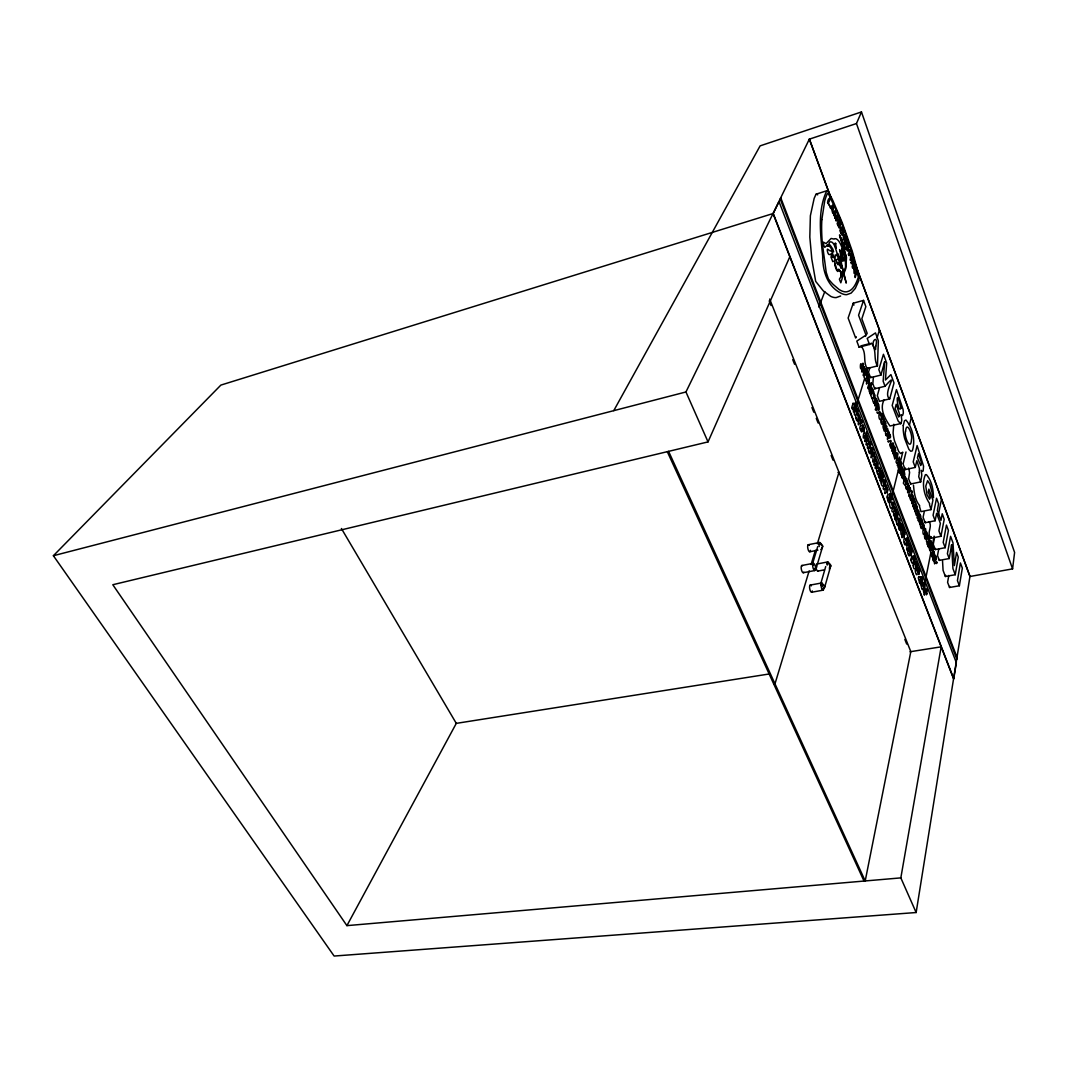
<?xml version="1.0" encoding="UTF-8"?>
<svg xmlns="http://www.w3.org/2000/svg" width="1068" height="1068" viewBox="0 0 1068 1068"><rect width="100%" height="100%" fill="white"/><g stroke="black" fill="none" stroke-linecap="round" stroke-linejoin="round"><path stroke-width="1.5" d="M932.364 548.431L931.243 544.813L930.749 547.417L931.737 550.287L931.63 546.108L932.324 548.605M834.749 218.006L835.096 213.24M838.02 262.835L837.726 263.516M838.02 262.955L838.18 264.891L838.06 263.956M869.806 392.597L870.246 393.959L871.007 391.369M840.676 228.098L840.609 228.285A9.065 2.43 75.6 0 0 840.329 229.994L840.409 231.596A2.804 0.748 75.5 0 0 840.716 232.944L842.145 235.334L843.373 233.398A8.224 2.216 75.5 0 0 843.493 231.916L843.333 230.314A2.924 0.788 75.5 0 0 842.919 228.846M918.867 517.566L918.253 520.77L918.253 517.513M887.575 497.287L888.029 500.078M848.392 246.841C851.57 250.393 844.428 233.184 846.524 249.111A2.857 0.774 75.7 0 0 847.298 250.753L847.738 251.087A3.858 1.041 75.7 0 0 848.019 250.9L848.513 249.605L847.591 246.895L847.752 248.737L846.937 248.871L846.764 245.093A9.839 2.643 75.8 0 1 847.458 244.011A2.75 0.734 75.7 0 1 847.605 244.011L848.392 246.561M876.441 404.598L875.667 409.284A4.419 1.215 77.3 0 1 875.52 408.87L875.333 409.498A3.444 0.948 77.3 0 0 875.493 409.952L876.641 410.619M898.014 524.989L899.67 530.235L898.855 528.166M925.689 530.395C925.088 534.828 925.916 530.302 926.797 532.184C924.581 539.287 924.581 524.682 925.756 529.421M912.94 562.115C911.698 566.881 909.923 554.185 911.511 560.82M896.773 523.881L897.374 524.975A22.201 6.154 78.7 0 1 897.44 524.642A19.291 5.353 78.6 0 1 897.534 524.228L897.654 523.721M861.222 346.286C866.962 353.081 862.704 361.491 867.109 368.5L877.455 365.91L878.35 340.839L875.48 332.922L867.203 338.382L869.472 344.483L859.086 347.18L856.79 341.106L865.254 335.606L865.601 336.367M908.654 468.064L909.589 472.483L908.654 478.878L910.577 484.018L920.709 481.895L921.777 475.153L921.217 470.307L922.205 471.389L923.153 470.988L923.566 466.169L917.118 445.583L913.207 461.883L915.276 467.424L905.17 469.613L903.087 464.086L906.011 451.964M873.37 377.071L872.836 383.732L874.745 388.792L885.038 386.269C900.871 368.513 881.5 393.705 889.724 398.858L879.458 401.314L877.335 395.667L879.431 388.138M845.282 240.701C844.187 252.075 845.375 232.21 843.346 239.886C842.625 231.449 846.644 234.186 846.39 240.607A4.779 1.282 75.6 0 1 846.23 241.101A4.232 1.135 75.6 0 1 845.976 241.355L845.335 240.807M910.644 484.018L910.75 483.016M853.158 408.83L853.532 412.141L854.186 411.527M919.334 521.691L919.975 524.575L919.054 519.635M864.559 371.571L863.585 370.316L863.959 367.365M884.678 361.705L883.143 381.196L885.038 386.269M853.879 408.35L853.813 410.179M883.249 423.729L883.383 428.642L883.957 427.827M845.803 239.219L845.242 236.602M884.745 427.547L884.451 429.99L884.771 429.389M876.681 408.617L876.681 405.239M855.668 404.625L855.134 410.219C856.776 412.168 858.485 407.816 856.429 413.476C857.924 419.043 859.606 404.345 855.962 409.658C856.336 407.883 856.149 396.388 853.906 407.028L854.507 408.523L855.001 406.921A108.656 32.093 76.1 0 0 855.375 405.626L855.642 404.572M922.712 583.609C924.928 580.138 925.275 586.118 924.821 587.787L924.14 588.922L922.325 582.968M884.237 427.827C883.984 428.535 883.757 432.406 884.865 430.885M953.564 678.794L773.032 213.547L220.876 385.094L53.4 555.72L334.124 956.047L916.144 912.526L969.944 576.493L1012.571 568.884L1014.6 552.45L861.462 111.953L760.122 145.862L613.766 410.646M862.25 368.941L861.996 370.729L862.357 370.115M951.575 544.747L950.346 552.236M883.743 425.011L883.41 427.307L883.797 426.666M885.906 433.354C887.575 438.427 884.464 434.422 885.853 430.898M861.796 368.487L861.996 372.131L862.784 371.197M909.816 496.099L910.75 500.545L911.445 499.197M931.897 547.43L934.14 536.136M840.463 251.394L840.93 251.487A2.99 0.814 75.7 0 1 841.103 251.981L841.424 257.134L840.81 255.679A2.857 0.788 75.7 0 0 840.73 255.239L839.568 249.725L840.356 251.02M931.256 552.637L932.23 557.149L932.164 555.841M832.813 206.805C833.547 210.903 830.477 207.753 832.773 206.725M861.289 365.63L860.928 367.899M863.972 367.379C861.756 371.971 862.357 359.449 863.491 364.321C862.53 368.5 863.385 365.737 864.519 367.018L864.092 370.209M928.853 546.108L929.854 550.674L929.814 549.446M875.96 466.155L875.974 464.326M959.371 585.758L962.335 568.136L960.412 562.956L957.435 580.618L959.371 585.758L949.545 587.48L947.596 582.367L948.811 575.438M916.144 912.526L900.831 877.883L941.162 646.834L909.936 651.774M942.537 560.847L943.071 570.352L945.394 576.493L955.246 574.717L958.29 557.176L956.541 552.436L954.378 565.586L952.99 542.824L950.573 536.323L947.396 553.678L949.212 558.551L939.319 560.38L937.49 555.534L938.785 548.845M949.545 587.48L949.732 586.425M891.9 507.7C890.632 510.851 888.656 503.482 890.071 502.147M945.394 576.493L945.621 575.292M950.173 553.224L949.212 558.551M893.676 453.393L894.41 457.278A6.168 1.682 77.8 0 0 894.37 457.638L894.824 458.839M917.319 574.037C916.117 577.601 914.341 567.081 915.837 571.273M945.193 547.697L948.411 530.422L946.448 525.096L943.191 542.41L945.193 547.697L935.274 549.566L933.272 544.306L934.58 537.498M864.079 370.209L865.08 368.54L865.574 369.835L864.079 371.611M883.249 485.313C881.968 488.396 880.286 481.548 881.113 480.133M939.493 559.485L939.319 560.38M933.138 555.961C934.607 567.402 931.99 552.41 932.991 559.699A3.337 0.868 78.8 0 0 933.485 560.98L934.113 560.259M935.274 549.566L935.488 548.525M924.514 594.289L924.341 595.183L923.086 589.002M918.573 511.932C916.878 507.153 920.015 511.545 918.654 514.736A20.345 5.367 78.6 0 0 918.573 515.15L918.08 514.522A3.938 1.041 78.4 0 1 918.12 514.242L917.519 510.624L918.387 512.026M930.709 552.797L930.629 549.873M924.861 582.888L930.949 552.263M938.305 515.176L941.509 499.063M924.367 591.205C924.487 593.247 922.699 589.669 924.354 590.11M922.218 588.601L922.071 589.282L920.643 583.969L921.257 583.035M928.573 544.92L928.172 546.896L928.105 543.919M922.071 581.967L921.871 583.021L921.35 581.74C920.563 579.604 920.162 573.957 922.819 578.229L922.338 582.607L922.085 581.993M931.309 536.683L930.976 538.205L940.921 536.283L944.205 519.382L942.256 513.775L940.961 520.356L937.344 510.571L938.545 503.669L936.543 498.235L933.085 515.243L935.127 520.743L925.142 522.719L923.086 517.246L924.274 511.652M927.144 542.09L927.291 544.627L927.585 543.265M919.842 579.35L919.668 580.178L919.388 579.443M882.822 423.489C881.834 426.986 880.019 420.365 881.46 419.23M920.723 576.773L918.547 577.147L918.36 578.042L919.788 583.422L920.402 582.541M926.477 538.566L926.517 541.69M922.218 584.717L921.951 586.065L921.444 584.743M930.976 509.623L932.938 500.104L928.866 489.104L928.252 492.068L930.321 497.661L929.56 499.197L926.997 494.684L925.782 486.1L927.585 480.693L929.881 484.245L933.432 497.701C933.445 489.731 931.737 480.707 926.397 474.633L925.409 474.699C921.364 483.63 924.14 495.685 929.641 503.602A18.904 4.846 78.4 0 0 929.534 504.59L930.976 509.623L920.976 511.639L919.521 506.632A18.837 4.939 78.5 0 1 919.641 505.631C914.996 500.144 914.088 492.174 913.487 485.232M907.333 488.503L907.279 488.77A8.691 2.35 78.1 0 1 907.199 489.064L907.026 488.65M925.355 521.745L925.142 522.719M881.661 481.855L881.647 483.524M874.118 461.323L874.078 465.248L874.425 463.926M919.521 513.882L920.082 514.416A4.993 1.322 78.4 0 1 920.015 514.789C921.671 515.51 920.549 522.145 919.842 519.222C921.43 509.556 917.919 523.427 919.481 514.095M906.198 486.461L906.171 487.862M917.319 515.15L917.332 518.327L917.946 515.804M916.851 514.189L916.638 515.136A16.554 4.392 78.5 0 0 916.571 515.43L916.064 514.923A3.711 0.988 78.4 0 1 916.104 514.602L915.236 511.826A2.51 0.667 78.4 0 1 915.396 511.118L915.783 511.212M935.127 520.743L936.609 513.308L940.361 523.373L938.919 530.849L940.921 536.283M914.822 511.278L914.795 508.234M907.239 548.859L906.932 550.207L906.972 544.88A6.501 1.789 78.6 0 1 906.705 544.346L906.652 544.213M858.165 420.378C856.723 423.235 855.054 416.4 855.922 414.931M919.361 472.35L918.734 476.742L920.709 481.895M913.193 502.561L912.966 506.793L913.661 504.27M913.928 499.303L914.088 498.516L914.528 499.65A10.707 2.857 78.2 0 1 914.422 500.198C915.997 500.972 913.193 502.814 913.34 502.013L913.874 499.49M913.941 505.631L913.874 509.182L914.742 506.966M919.361 472.323L919.415 468.465L916.811 460.749L915.276 467.424M911.858 499.904L911.752 503.589L912.579 501.666M911.418 491.36L911.725 490.653L912.259 491.534A2.844 0.761 78.2 0 1 912.392 491.894L911.097 495.926L911.404 491.387M902.126 533.533L902.74 534.934M902.353 536.63L902.113 537.698L901.793 535.001L902.046 535.655M909.469 494.644L909.055 496.446L909.015 491.854M901.085 534.587L900.591 529.114M918.346 513.027L917.839 511.932L918.253 512.587M907.76 489.064L907.653 492.749L908.321 490.613M909.562 551.115L910.056 550.38L911.471 551.128L910.75 547.417L912.112 551.088L911.898 552.864L910.443 552.023L911.378 555.894L909.549 551.168M906.291 478.971L906.452 478.29L906.892 479.439A5.487 1.469 78 0 1 906.825 479.799C910.497 487.048 902.607 483.63 906.251 479.131M897.44 518.674C896.372 520.076 896.626 514.269 896.733 513.281L897.44 512.346L898.014 513.815L897.294 518.274M916.331 513.441L915.797 512.386M894.837 458.759L895.358 456.704M887.161 435.183L887.107 435.45A8.864 2.43 77.5 0 1 887.014 435.731L886.48 434.356M894.597 507.607L894.757 506.926L895.304 508.408A9.732 2.723 78.2 0 1 895.251 508.769C897.12 509.703 896.346 517.366 895.198 514.002C897.36 504.63 892.274 516.511 894.57 507.727M894.784 515.176L895.171 519.756L895.331 519.048A3.858 1.081 78.4 0 1 895.198 518.701L895.518 515.991M904.222 479.559L903.354 483.243L904.983 485.206L905.504 484.351M869.846 392.437L869.419 391.849A2.55 0.708 77.1 0 1 869.138 391.102L869.325 388.098M894.076 514.135L893.662 515.871L893.662 511.545M905.17 469.613L905.504 468.171M892.434 508.275L891.793 510.945L892.488 511.959M901.058 472.737L901.138 475.554L902.647 468.158A6.234 1.682 78 0 0 902.567 468.371C901.846 463.686 899.91 469.666 901.886 471.188M902.113 474.793L902.073 478.037L902.754 474.753M901.539 463.165L901.352 463.912L901.085 461.923L901.539 463.152M900.391 472.456C899.59 476.515 896.773 465.434 899.79 471.829M862.196 430.885L862.116 431.165A4.512 1.295 77.4 0 1 862.05 431.405L861.783 430.791M891.526 497.821L899.082 467.13M900.271 462.284L902.647 452.592M909.402 425.131L911.391 417.054M897.667 464.927L897.454 465.795L897.414 462.858M898.335 465.234L898.362 468.211L898.695 466.916M896.559 463.031L896.025 462.043L898.014 453.78C897.627 452.792 893.622 450.683 896.452 456.824A6.168 1.669 77.9 0 0 896.412 457.184L897.654 458.653L897.614 460.602M898.735 525.763L898.695 527.685M881.634 421.152L881.621 422.995M899.189 521.811L898.482 520.25L899.216 521.718M885.239 492.708L885.025 493.549L884.931 488.583M883.837 489.598L883.116 488.623L883.797 485.927M893.395 452.111L892.941 453.9L893.035 450.469M892.327 450.002L891.994 451.323L892.074 447.906M893.155 445.169C891.887 440.23 894.423 443.874 893.302 447.612A20.826 5.634 77.9 0 0 893.208 448.026L892.688 447.318A4.032 1.095 77.7 0 1 892.728 447.051L891.833 444.114A2.577 0.694 77.7 0 1 892.02 443.434L893.048 444.889M901.873 471.215L900.725 469.119L901.913 473.124M906.065 544.159C904.169 548.365 902.527 535.762 905.41 538.739M880.085 477.636L880.179 481.027L880.553 479.652M878.924 473.471C877.909 474.352 878.67 479.131 879.378 477.823A3.912 1.108 77.9 0 1 879.231 477.409L879.538 474.926M893.823 424.25L893.102 432.593A13.35 3.578 77.6 0 0 894.53 440.964L898.722 451.55L900.644 453.513L902.767 452.178M887.628 435.797L887.468 439.442L888.042 437.426M875.733 466.97L875.333 468.492L875.373 464.006M875.106 457.171L875.306 456.436L875.867 457.998A10.426 2.964 77.7 0 1 875.813 458.305L878.096 463.859L877.455 468.024L877.322 462.844L876.201 464.78L876.067 459.614L874.946 461.523L874.345 459.988L875.066 457.358M873.157 460.709L872.81 461.99L872.943 457.825M873.437 453.206C870.433 459.52 876.588 455.061 874.131 454.407A17.849 5.1 77.5 0 0 874.265 453.873L873.704 452.298L873.464 453.086M892.995 445.877L892.461 444.715L892.901 445.423A2.87 0.774 77.7 0 1 893.022 445.77M871.301 453.686L871.194 457.812L871.541 456.583M890.952 446.344L890.338 445.97M889.724 398.858L894.009 382.958L890.912 374.588L885.439 380.034L886.667 363.067L883.436 354.296L878.83 369.621L880.926 375.068L884.678 361.692M871.168 444.488L871.288 443.434A5.821 1.655 77.6 0 0 871.141 443.02L870.433 441.898L870.006 442.633M884.224 399.699C879.204 408.55 884.891 418.576 889.924 425.999L901.085 423.489L901.779 420.071L901.072 414.731L902.513 415.599L903.274 413.329A7.236 1.896 77.4 0 0 903.007 409.284L896.452 389.593L892.194 405.466L898.121 420.966L900.644 423.756M867.803 447.078L867.483 448.213L867.576 444.154M868.564 447.666C867.95 449.187 868.925 455.021 870.674 453.419M858.939 420.391C857.964 421.166 857.924 427.894 859.219 423.302M867.163 436.825L866.442 439.389L867.029 441.004L867.723 438.748L868.257 439.335L868.391 444.555L869.125 440.977L867.924 437.84A9.999 2.857 77.4 0 0 867.99 437.56L867.416 435.944L867.203 436.705M824.75 586.986L830.77 565.84M866.735 443.38L866.255 445.036L866.308 440.537M865.027 437.319L864.88 441.498L865.147 440.617M822.4 586.559L822.694 583.769A3.671 1.202 79.1 0 0 821.025 584.797A3.671 1.202 79.1 0 0 822.574 589.963A3.671 1.202 79.1 0 0 823.708 587.146M875.226 404.131L874.759 405.787L874.772 402.716M899.243 467.157L899.803 471.522M863.959 437.626C862.383 440.457 863.772 429.55 864.746 433.047M864.413 436.051L864.653 435.223M874.225 402.102L873.838 403.45L873.023 401.354A2.536 0.708 77.2 0 1 872.743 400.607L872.796 398.03M820.918 583.128L825.711 566.547M816.446 567.335L822.667 546.415M869.846 389.299L870.126 391.409M880.926 375.068L870.607 377.631L870.861 376.777M868.858 386.883L868.284 388.792L867.803 387.497L869.112 383.105L869.485 384.774M927.077 593.661L926.397 594.823L925.889 593.514C922.845 588.281 928.746 586.559 926.784 592.847L927.077 593.648M866.896 382.851L866.522 384.093L866.655 380.715M812.307 564.531L817.714 546.616M869.899 367.579L868.498 372.198L870.513 377.578M809.157 570.886L774.981 683.827L773.753 684.014M811.079 564.518L815.418 550.207M817.34 543.839L838.994 472.256L837.953 472.483M865.467 378.633L865.667 380.916M864.586 374.828L864.012 377.057L864.813 378.606M866.508 371.45L866.228 369.435L866.495 371.45M856.336 405.693L864.519 378.9M866.442 372.599L867.884 367.873M877.028 337.942L879.431 330.052M852.798 407.602L852.344 409.044L851.743 407.535L853.172 403.036L853.546 404.011M863.678 374.387L863.318 375.589L863.785 371.13L864.025 373.253M854.974 415.332L854.266 414.064L855.054 411.46M929.654 549.139L929.707 546.549M920.75 523.721C919.641 524.762 921.43 530.302 921.711 528.219M910.457 496.593L910.483 499.183M863.545 300.388L858.579 315.22L866.068 335.259L867.163 333.323L861.836 318.811L865.841 306.623L863.545 300.388L853.239 303.205L848.125 318.037L855.655 337.995L856.336 336.807M880.846 419.163C878.47 421.833 878.283 410.539 880.219 414.624A6.101 1.682 77.3 0 1 880.152 414.918M836.805 217.218L835.723 219.901M915.036 568.75C913.047 570.472 912.659 560.74 913.687 566.32M899.817 468.198L899.803 470.801M927.331 537.738L926.971 535.709L927.932 538.245A8.544 2.256 78.6 0 0 928.012 537.925C925.929 524.335 926.837 544.199 927.425 537.631M925.382 538.032L924.968 536.096L925.449 537.337M909.442 555.894C908.521 557.122 905.958 548.365 909.215 551.622M818.862 307.103L824.776 291.657M915.743 568.617L916.13 570.526M840.73 227.991L840.81 227.778A9.906 2.657 75.6 0 1 841.651 227.003L841.998 227.15A2.924 0.788 75.5 0 1 842.372 227.618L842.959 228.939M913.54 562.903L913.714 564.638M835.069 213.146C832.332 221.129 834.215 207.285 835.857 211.411L835.603 216.243C840.156 212.065 836.725 224.36 835.657 220.088M1012.571 568.884L856.469 123.541L861.462 111.953M900.831 877.883L346.913 925.636L112.807 584.73L708.031 441.898L789.813 256.801M53.4 555.72L685.95 391.969L809.33 139.16L856.469 123.541M895.825 519.101L896.786 523.48M926.183 531.383L925.822 532.118M835.59 243.371L835.243 243.531A5.166 1.415 75.6 0 0 834.922 243.304L834.896 245.346A6.234 1.709 75.6 0 0 835.31 246.561L836.097 248.177M845.682 239.539L844.401 237.216L845.082 236.188M346.913 925.636L456.29 723.37L770.228 673.815M877.362 471.669L876.574 470.374M906.065 484.338C904.396 485.446 907.239 491.921 906.759 488.69M894.423 453.847L894.557 456.597M924.301 533.413C922.365 537.912 922.752 525.069 923.753 529.808M861.783 368.073C859.58 372.158 860.381 360.049 861.382 364.749M925.395 535.188L925.382 536.269M831.371 208.046L832.746 213.386L833.587 206.444L832.947 205.056L829.943 207.285L830.797 208.487M874.745 388.792L875.64 388.004M855.094 408.911L855.682 409.525M869.472 344.483L871.408 343.162C877.188 350.13 873.117 358.701 877.455 365.91M859.086 347.18L860.087 346.499M869.859 452.258L869.112 451.096M911.591 559.098L911.445 556.802A100.485 28.289 77.9 0 0 911.832 555.774L912.326 556.735M840.649 295.996L836.191 297.585A101.513 28.355 75 0 1 830.69 296.343L823.321 290.897L815.685 281.391L811.827 259.204L809.824 237.083L810.372 215.749L814.163 198.368L816.032 194.189L826.779 190.772L828.661 192.373L832.76 200.317L842.318 222.865L852.251 251.113L858.672 274.129L858.886 280.443L855.281 288.453L851.143 293.086L846.777 294.661A101.874 27.808 75.1 0 1 841.357 293.38C827.099 286.438 822.6 270.791 822.667 256.04C820.571 234.666 817.234 210.756 826.779 190.772M874.078 394.132L875.159 395.253L874.225 395.374C873.904 405.359 872.449 383.479 874.065 393.959M818.876 544.36L819.984 544.039A2.296 1.842 15.5 0 1 822.173 544.934L822.654 545.895A2.51 2.002 15.5 0 1 821.799 547.67M827.006 563.811L828.114 563.49A2.283 1.802 15.1 0 1 830.29 564.385L830.757 565.332A2.496 1.976 15.1 0 1 829.903 567.068L829.382 567.282M820.918 584.904L822.04 584.596A2.323 1.816 15.5 0 1 824.256 585.504L824.736 586.466A2.536 1.989 15.5 0 1 823.869 588.214L822.747 588.521M836.765 217.111L834.775 218.072M905.103 543.692L904.462 542.157M876.281 468.091L877.148 472.63A3.618 1.028 77.9 0 0 877.095 472.87L877.722 474.165A22.602 6.381 78.1 0 1 877.789 473.832M861.062 345.845L869.926 343.549M808.222 544.733L819.516 542.504A3.618 1.175 78.6 0 1 821.425 545.468M809.851 551.742L817.928 550.167M801.854 565.506L813.335 563.303M816.406 564.104L827.647 561.955M803.336 572.715L814.817 570.539M818.021 571.06L824.443 569.831M810.225 585.09L821.666 582.968M811.693 592.233L823.134 590.15M919.441 582.514L921.51 582.14M813.122 565.025L813.723 564.932A2.336 1.856 15.9 0 1 815.939 565.84L816.433 566.828A2.55 2.016 15.9 0 1 815.565 568.59L814.443 568.91M827.94 244.625L827.153 244.919L827.687 245.68A3.137 0.881 75.5 0 0 828.074 245.8L828.114 244.679M868.871 447.252L869.699 447.906M918.547 577.147L920.229 577.227M816.312 194.042L817.661 194.857M912.566 500.612L912.499 500.598A10.693 2.87 78.2 0 0 912.446 500.398M831.331 253.743L832.159 254.745A5.914 1.642 75.6 0 1 831.879 254.945L831.264 253.85M888.029 494.124L886.907 496.86L888.509 502.24A3.257 0.921 78.2 0 0 889.07 502.601L888.162 500.385M835.737 243.344L835.95 243.904A3.778 1.028 75.6 0 0 835.817 244.639L836.07 247.856M921.123 523.373L922.085 524.108L921.724 519.982L922.538 522.132L921.524 518.674L920.843 520.797L921.537 523.721M857.043 419.631L856.403 418.082M871.969 453.393C875.733 446.958 867.002 443.767 872.049 453.967M896.586 520.864L896.639 522.492M905.117 480.493L904.863 480.253A5.954 1.602 78 0 0 904.863 479.919L904.543 478.971M341.413 528.513L456.29 723.37M925.555 534.507C923.5 532.291 924.728 540.889 925.742 538.873M890.765 444.742L889.964 443.901A2.563 0.708 77.7 0 0 889.791 444.582L890.685 447.465A3.805 1.041 77.7 0 0 890.632 447.786L891.193 448.36A16.941 4.606 77.8 0 1 891.259 448.079M668.595 451.364L865.2 880.966L910.804 651.627L769.654 299.053M667.3 451.671L864.025 881.06M685.95 391.969L708.031 441.898M881.474 477.262L881.314 478.01L880.526 475.353L881.554 471.055L882.315 474.619L881.354 476.955M903.248 533.693L903.127 534.441L902.34 531.877L903.261 527.445L904.009 530.929L903.127 533.386M955.246 574.717L952.936 568.563L951.601 544.813M866.882 378.045L866.589 378.326A4.339 1.202 76.9 0 1 866.442 377.965L867.176 372.652L867.75 375.616L866.789 377.805M921.15 527.445L921.15 526.003M931.83 555.667L931.83 554.212M871.047 444.168L869.619 447.732L869.686 441.832L869.993 442.659M769.2 300.909L771.056 305.541M792.736 359.649L794.592 364.281M811.934 407.562L813.789 412.195M816.272 418.389L818.128 423.021M831.131 455.475L833 460.121M904.85 639.425L906.705 644.057M891.313 443.874L890.498 442.593L891.246 444.875M861.022 428.815L861.289 429.496M861.329 430.484L860.528 428.762M861.529 430.991L861.716 431.979L860.181 429.309A2.804 0.814 77.4 0 1 859.86 427.48L860.541 425.211A2.804 0.801 77.4 0 1 860.955 425.518M908.761 553.558L909.415 555.253M889.751 500.318L889.083 497.514M908.294 548.485L909.429 550.487M909.215 488.663L908.227 486.033L908.895 489.398L907.84 487.422L908.214 483.804L909.295 488.356A8.704 2.336 78.1 0 1 909.215 488.65M932.471 555.921L932.631 556.335A8.491 2.229 78.7 0 0 932.698 556.014M929.093 521.638C932.965 526.911 926.009 533.025 930.976 538.205M853.239 303.205L853.946 305.101M809.424 139.134L831.798 200.05M854.747 262.528L970.038 576.48M809.33 139.16L831.131 198.541M856.229 266.88L969.944 576.493M933.646 557.963L933.939 559.151M845.362 260.205C842.585 250.286 845.148 268.495 842.839 257.281A17.515 4.806 75.6 0 0 842.505 252.809C841.17 245.039 842.372 269.884 841.651 258.496C838.767 251.741 841.985 263.289 840.423 257.935C840.182 259.938 851.703 303.886 842.972 270.872C842.519 266.8 837.672 255.733 840.756 266.853C842.599 274.049 835.43 251.033 840.463 260.952C839.822 258.376 836.337 247.576 838.1 258.256A2.577 0.708 75.7 0 1 838.006 259.417L835.657 259.818L837.085 262.341L835.149 264.143L836.938 269.857L837.659 270.311L838.714 269.203L841.544 272.327L842.559 271.966L842.639 276.932L840.81 282.806L839.368 279.175L840.823 276.906L840.69 272.193L839.341 270.564L837.646 271.446L836.538 270.017A27.528 7.543 75.7 0 1 836.084 268.736L834.829 265.371L834.749 260.859L832.746 261.62L830.904 256.801L831.692 256.787A3.151 0.881 75.7 0 1 832.239 257.321C835.563 258.109 830.263 253.45 828.888 254.531C827.62 253.85 826.151 246.908 828.488 249.805C835.203 255.078 829.903 241.261 824.816 247.349A4.899 1.375 75.5 0 1 823.682 245.026L823.295 242.116L826.111 243.584L831.118 238.458L833.654 238.978A5.687 1.562 75.5 0 0 834.375 238.778C838.62 237.216 842.358 247.803 843.279 251.861A13.817 3.725 75.7 0 0 844.161 254.838L845.536 258.269L845.562 254.798L839.501 234.907L843.974 244.492L845.295 249.685L839.915 236.322L846.483 257.388L845.869 268.388L844.187 272.834L843.773 271.552L845.188 268.121A6.181 1.695 75.8 0 0 845.482 265.078L845.389 260.779M840.329 229.994L840.342 231.169M841.731 248.857L841.731 248.951A13.991 3.778 75.8 0 0 841.744 249.325L842.065 250.312L841.731 248.657M871.475 392.49L871.515 394.426L870.513 394.639L872.155 399.018L872.142 397.91M818.262 570.779A3.578 1.188 78.9 0 1 816.833 570.165A3.578 1.188 78.9 0 1 815.859 566.347M812.307 590.924A3.658 1.228 79.1 0 1 810.639 591.445A3.658 1.228 79.1 0 1 809.611 586.385A3.658 1.228 79.1 0 1 811.279 585.878M827.219 565.106A3.591 1.161 78.9 0 1 827.954 561.915A3.591 1.161 78.9 0 1 829.689 565.773M829.783 566.667A3.591 1.161 78.9 0 1 829.262 568.924M810.398 550.327A3.605 1.202 78.6 0 1 808.823 551.115A3.605 1.202 78.6 0 1 807.675 546.149A3.605 1.202 78.6 0 1 809.25 545.374M803.83 572.074A3.671 1.242 78.9 0 1 802.135 571.674A3.671 1.242 78.9 0 1 801.187 567.041A3.671 1.242 78.9 0 1 802.562 565.84M819.249 546.562A3.618 1.175 78.6 0 1 819.516 542.504M821.679 548.111A3.618 1.175 78.6 0 1 820.851 549.553M815.258 566.601A3.698 1.228 78.9 0 1 814.484 570.499A3.698 1.228 78.9 0 1 812.681 565.386A3.698 1.228 78.9 0 1 814.39 564.144M890.845 445.89A2.857 0.788 77.7 0 1 890.979 446.224M839.355 225.575L839.355 225.708A3.03 0.814 75.4 0 1 839.021 226.496L838.38 225.508A21.987 5.861 75.4 0 1 838.14 224.921L838.487 222.811L839.355 225.575M900.164 462.084L899.496 465.354L899.323 460.428L898.535 462.831L898.081 461.643L899.216 456.984L900.164 462.084M913.033 497.021L912.98 497.715A9.599 2.577 78.1 0 1 912.82 498.449L912.593 495.966L913.033 497.021M850.529 250.66L849.888 252.836L850.876 255.813L851.583 253.97L852.037 255.519L850.275 260.325L850.609 256.6L849.634 253.49L848.806 255.546L848.312 254.251L850.061 249.391L850.529 250.66M899.443 520.49L897.921 518.688L898.922 523.08A3.351 0.934 78.5 0 0 898.869 523.4L899.47 524.562A22.214 6.128 78.6 0 1 899.576 524.054C901.379 520.463 897 514.856 899.443 520.49M889.31 433.581L889.15 434.983A8.878 2.43 77.5 0 1 889.07 435.263L888.029 432.54L888.71 435.971L887.615 433.888L888.042 430.337L889.31 433.581M893.422 505.217C892.341 509.73 892.18 499.744 893.422 505.217M837.352 253.917L837.352 254.945A7.81 2.149 75.6 0 1 837.299 255.906L835.269 254.892L834.976 259.871L831.758 251.394L832.546 250.206L833.587 251.968L832.773 249.044L830.29 245.306A17.408 4.806 75.4 0 1 829.489 244.652L828.955 243.304L830.063 241.809C834.468 241.088 835.79 250.259 837.352 253.917M860.354 418.856C857.964 427.227 856.629 404.024 860.354 418.856M883.116 417.027C881.968 424.797 879.164 409.551 882.275 414.13A5.62 1.549 77.3 0 1 882.195 414.491L883.116 417.027M853.853 265.038L854.04 273.274L855.802 268.348L855.361 266.746C852.531 277.96 856.429 250.673 852.184 266.693L852.638 268.255L853.559 265.732A27.434 7.383 75.6 0 0 853.692 265.345L853.853 265.038M884.785 482.803C883.636 487.262 883.543 477.262 884.785 482.803M894.85 447.479L894.85 447.519A5.113 1.388 77.7 0 1 894.784 447.866L895.678 450.349L894.984 453.446L894.81 448.507L894.023 450.896L893.556 449.655L894.41 446.304L894.85 447.479M891.326 498.155L891.913 500.011L891.313 495.926L889.644 493.59L889.07 497.154L890.619 501.8A3.257 0.908 78.2 0 0 891.179 502.16C889.644 500.879 889.47 491.494 891.326 498.155M872.302 450.402C871.141 454.915 871.007 444.715 872.302 450.402M879.845 469.64L878.256 467.677L879.271 472.163A3.404 0.961 77.9 0 0 879.218 472.483L879.845 473.698A22.615 6.355 78.1 0 1 879.952 473.204C881.834 469.56 877.335 463.832 879.845 469.64M913.5 497.902C911.631 504.804 911.605 488.53 913.5 497.902M842.385 242.356L842.999 244.091A3.564 0.961 75.6 0 0 842.719 242.93L842.438 242.289M869.379 380.462L868.604 383.586L868.471 378.673L867.59 380.916L867.109 379.647L868.418 375.228L869.379 380.462M884.424 421.206L884.371 421.873A9.866 2.71 77.3 0 1 884.17 422.581L883.97 420.084L884.424 421.206M842.879 230.955L842.812 231.823A13.524 3.645 75.4 0 1 842.652 232.504L842.425 233.144A10.053 2.697 75.5 0 1 841.998 233.678A4.179 1.121 75.5 0 1 841.704 233.718L840.943 231.783A3.084 0.828 75.5 0 1 840.943 230.968A11.281 3.03 75.6 0 1 841.45 229.086A11.801 3.164 75.6 0 1 841.851 228.632A3.164 0.854 75.5 0 1 842.105 228.632L842.879 230.955M901.539 469.026C902.26 473.177 902.607 465.007 901.539 469.026M905.971 539.927C908.855 555.707 908.855 530.102 905.971 539.927M907.199 481.628C906.478 486.421 906.131 477.97 907.199 481.628M902.286 527.699L900.978 525.029L901.646 529.848L900.137 526.137L900.738 523.333A2.91 0.801 78.5 0 1 901.352 524.028A3.738 1.041 78.5 0 1 901.993 525.763L902.286 527.699M841.317 273.368L841.744 276.612L842.452 274.503A4.058 1.121 75.8 0 0 842.452 274.076L842.225 273.421A19.851 5.46 75.7 0 1 841.944 273.421L841.344 273.261M859.7 417.735C858.352 422.02 858.485 412.021 859.7 417.735M896.986 454.461C896.252 459.333 895.812 450.963 896.986 454.461M840.089 223.452L840.075 223.719A3.044 0.814 75.4 0 1 839.915 224.133C837.913 222.865 839.728 219.394 840.089 223.452M929.387 540.315L929.293 544.253L929.868 540.862L928.946 535.869L928.399 541.876L928.986 539.313L929.387 540.315M907.733 540.795C906.852 547.75 906.105 535.695 907.733 540.795M875.453 401.701C876.695 405.813 877.936 394.973 875.293 400.286C876.174 395.681 874.438 395.707 874.812 400.099A2.536 0.694 77.2 0 0 875.092 400.847L875.506 401.421A5.981 1.655 77.3 0 0 875.453 401.688M878.697 469.64L879.351 471.375L878.71 469.533M871.862 392.196C872.956 396.375 874.412 385.441 871.702 390.781C872.596 386.202 870.847 386.202 871.221 390.594A2.55 0.708 77.1 0 0 871.501 391.342L871.915 391.929A6.008 1.655 77.2 0 0 871.862 392.196M884.931 422.154C882.969 430.537 882.235 410.753 884.931 422.154M933.165 553.024C936.569 564.745 931.536 547.403 934.62 555.961A8.491 2.229 78.7 0 0 934.7 555.64L933.779 551.208L933.165 553.024M882.582 416.346C881.727 420.966 881.487 412.555 882.582 416.346M905.557 431.178C903.782 436.198 910.724 452.098 911.498 439.469C912.82 435.103 906.745 419.751 905.557 431.178M934.38 553.651L933.953 552.476L934.38 553.651M840.73 224.547L839.221 228.031L837.125 223.666L839.007 218.94L839.568 220.342A36.512 9.999 75.5 0 1 839.942 221.276A8.851 2.39 75.5 0 1 840.156 221.864L840.209 222.011A3.257 0.868 75.4 0 1 840.476 222.892L840.73 224.547M922.485 524.748L923.566 528.553L923.019 525.216L923.98 527.779A8.584 2.269 78.5 0 0 924.06 527.459L923.126 522.986L922.485 524.748M927.691 535.936L927.264 534.748L927.691 535.936M891.74 503.015C894.023 517.566 895.184 498.048 891.74 503.015M904.249 473.711L904.115 477.596L904.783 474.325L903.835 469.226L903.181 475.113L903.835 472.657L904.249 473.711M923.74 525.456L923.313 524.255L923.74 525.456M915.997 504.83L915.436 507.58L915.89 508.769L916.571 506.232L916.785 511.131L917.332 507.207L915.676 503.242A5.58 1.482 78.2 0 0 915.717 503.001L915.303 501.72L914.982 506.379L915.596 503.869L915.997 504.83M821.839 219.714L821.652 224.56A95.346 25.712 76.1 0 0 822.347 243.491L826.218 272.353L828.394 278.922A122.353 33.148 74.9 0 0 833.133 284.382L838.994 289.415A99.15 27.06 75.1 0 0 846.79 291.791C853.385 290.483 856.055 283.487 858.125 277.894A7.836 2.096 75.9 0 0 858.271 276.866L853.092 256.026L842.932 226.443A153.405 44.749 75.9 0 0 838.914 216.217L828.715 194.389A4.739 1.282 75.2 0 0 827.513 193.575L827.113 194.122A148.452 39.503 76.5 0 0 824.67 201.104L821.839 219.714M851.062 262.541C851.263 266.88 854.12 259.337 852.771 257.842L851.062 262.541M903.248 425.558L903.261 430.257A13.39 3.511 77.6 0 0 904.703 438.668L908.868 449.308L910.75 451.27L912.259 450.91C915.73 440.95 912.713 427.868 905.931 420.044L904.489 420.739L903.248 425.558M883.062 480.52C885.332 495.138 886.64 475.754 883.062 480.52M887.815 489.865L887.134 493.109L886.573 491.64C887.174 491.066 887.535 487.048 886.387 487.489C884.878 494.337 885.505 480.907 886.707 486.06A9.812 2.763 78 0 1 886.64 486.421L887.815 489.865M862.65 427.534L863.959 431.432L862.317 428.815A2.804 0.801 77.4 0 1 862.01 426.986L862.677 424.717A2.804 0.801 77.4 0 1 863.331 425.371L864.266 430.671A4.512 1.295 77.4 0 1 864.186 430.911L862.65 427.534M934.727 557.322L934.981 559.325A3.337 0.868 78.8 0 0 935.475 560.607L935.595 556.615L936.316 558.991L936.356 558.204L935.354 555.333L935.555 559.685L934.727 557.322M908.975 486.327L908.534 485.099L908.975 486.327M875.773 346.032L875.613 349.516C868.377 342.294 879.164 332.936 875.773 346.032M856.87 272.407L855.148 277.56C853.959 276.145 856.469 268.589 856.87 272.407M863.812 428.255L863.064 426.359L863.812 428.255M888.83 432.927L888.376 431.659L888.83 432.927M878.47 404.225L877.696 408.71A4.205 1.161 77.3 0 1 877.576 408.336L877.402 409.004A3.444 0.948 77.3 0 0 877.562 409.471C879.992 412.555 879.271 406.494 878.47 404.225M900.991 408.203C897.427 414.825 894.73 381.583 900.991 408.203M917.372 569.498L918.867 574.611L919.094 570.913A3.311 0.894 79 0 0 918.707 569.898L918.64 568.71L919.655 571.313L918.2 567.161A100.152 27.942 78 0 1 917.812 568.243L918.573 572.995L917.372 569.498M912.94 558.017L914.448 563.156L914.675 559.458A3.324 0.908 78.8 0 0 914.288 558.431L914.221 557.256L915.249 559.872L913.781 555.694A100.592 28.182 77.9 0 1 913.394 556.762L914.141 561.528L912.94 558.017M915.156 563.77L916.664 568.897L916.891 565.199A3.311 0.908 78.9 0 0 916.504 564.171L916.437 562.996L917.465 565.613L915.997 561.448A100.379 28.062 77.9 0 1 915.61 562.516L916.357 567.268L915.156 563.77M886.066 429.416L886.507 430.991L887.895 429.016C886.68 427.801 886.16 431.058 886.867 426.319C885.692 425.264 885.078 428.148 885.893 423.729L885.399 422.394L884.971 426.933L885.439 428.161L886.36 426.733L886.066 429.416M921.39 463.912L920.723 465.514L917.465 457.905L918.427 453.713L921.177 461.817A3.257 0.841 77.9 0 1 921.39 463.912M933.552 548.098L932.591 552.984L933.125 546.976L933.552 548.098M899.483 415.439L898.695 417.014L895.077 408.617L896.226 404.265L899.269 413.223A3.498 0.921 77.4 0 1 899.483 415.439M865.24 436.291L865.854 437.973L867.189 433.341L866.548 431.712L865.24 436.291M861.742 421.219L861.716 421.326A18.076 5.207 77.2 0 1 861.582 421.847C864.212 422.034 859.513 425.424 860.14 423.182L861.142 419.671L861.742 421.219M871.662 383.866L870.367 388.285L869.873 386.976L871.181 382.584L871.662 383.866M956.341 662.694L953.764 678.767L773.245 213.466L779.026 201.638L956.341 662.694M957.142 657.674L956.888 659.236L780.254 199.102L780.815 197.954L957.142 657.674M930.869 543.011L930.175 546.522L930.442 541.85L930.869 543.011M936.796 562.529L936.596 563.557L936.356 561.341L936.796 562.502M934.807 562.889L934.607 563.917L934.366 561.715L934.807 562.863M926.45 590.711C926.45 592.954 924.795 589.216 926.664 589.643A16.38 4.379 79.3 0 0 926.57 590.083L926.45 590.711M924.18 584.837C924.18 587.08 922.525 583.328 924.407 583.782A16.407 4.405 79.2 0 0 924.314 584.223L924.18 584.837M931.136 541.73L930.989 542.504L930.709 540.541L931.136 541.703M921.911 578.949C921.898 581.152 920.242 577.414 922.138 577.881A16.434 4.432 79.2 0 0 922.031 578.322L921.911 578.949M910.003 487.675C907.707 494.818 911.578 490.305 910.363 489.371A10.747 2.884 78 0 0 910.443 488.85L910.003 487.675M901.232 464.393L900.417 467.744L900.765 463.165L901.232 464.393M909.228 544.787L908.454 548.325C909.068 552.463 911.057 545.014 909.442 543.879A4.098 1.121 78.6 0 1 909.042 543.318L908.788 543.946A6.501 1.789 78.6 0 0 909.055 544.493L909.228 544.787M903.875 534.587L904.195 537.311L903.875 534.587M904.436 532.118L904.756 534.828L904.449 532.144M883.236 477.009L882.315 480.56L881.727 479.091L882.635 475.474L883.236 477.009M905.798 478.704L905.637 479.385L904.956 476.475L905.798 478.704M903.768 479.131L903.608 479.812L902.927 476.915L903.768 479.131M889.911 434.396C887.268 441.258 891.646 437.066 890.352 436.104A10.96 2.99 77.5 0 0 890.365 435.611L889.924 434.422M883.022 474.018L883.37 476.408L883.022 474.018M877.242 400.794C874.345 407.509 879.178 403.504 877.616 402.543A11.107 3.057 77.1 0 0 877.709 402.035L877.269 400.834M866.362 371.904L865.4 375.068L865.868 370.609L866.362 371.904M890.912 441.004L890.805 441.284A9.679 2.643 77.5 0 1 890.538 441.671L889.911 440.777A15.66 4.285 77.5 0 0 890.205 440.403L890.912 441.004M888.87 441.471L888.75 441.738A9.679 2.657 77.5 0 1 888.483 442.139L887.855 441.244A15.646 4.299 77.5 0 0 888.149 440.857L888.87 441.471M880.059 412.248L879.939 412.515A9.786 2.697 77.2 0 1 879.658 412.889L879.017 411.968A15.833 4.365 77.2 0 0 879.324 411.607L880.059 412.248M878.003 412.742L877.883 413.009A9.786 2.71 77.2 0 1 877.589 413.383L876.962 412.448A15.82 4.379 77.2 0 0 877.255 412.088L878.003 412.742M829.783 206.004L827.553 202.653C828.247 196.165 831.838 197.834 828.314 202.973L829.783 206.004"/></g></svg>
